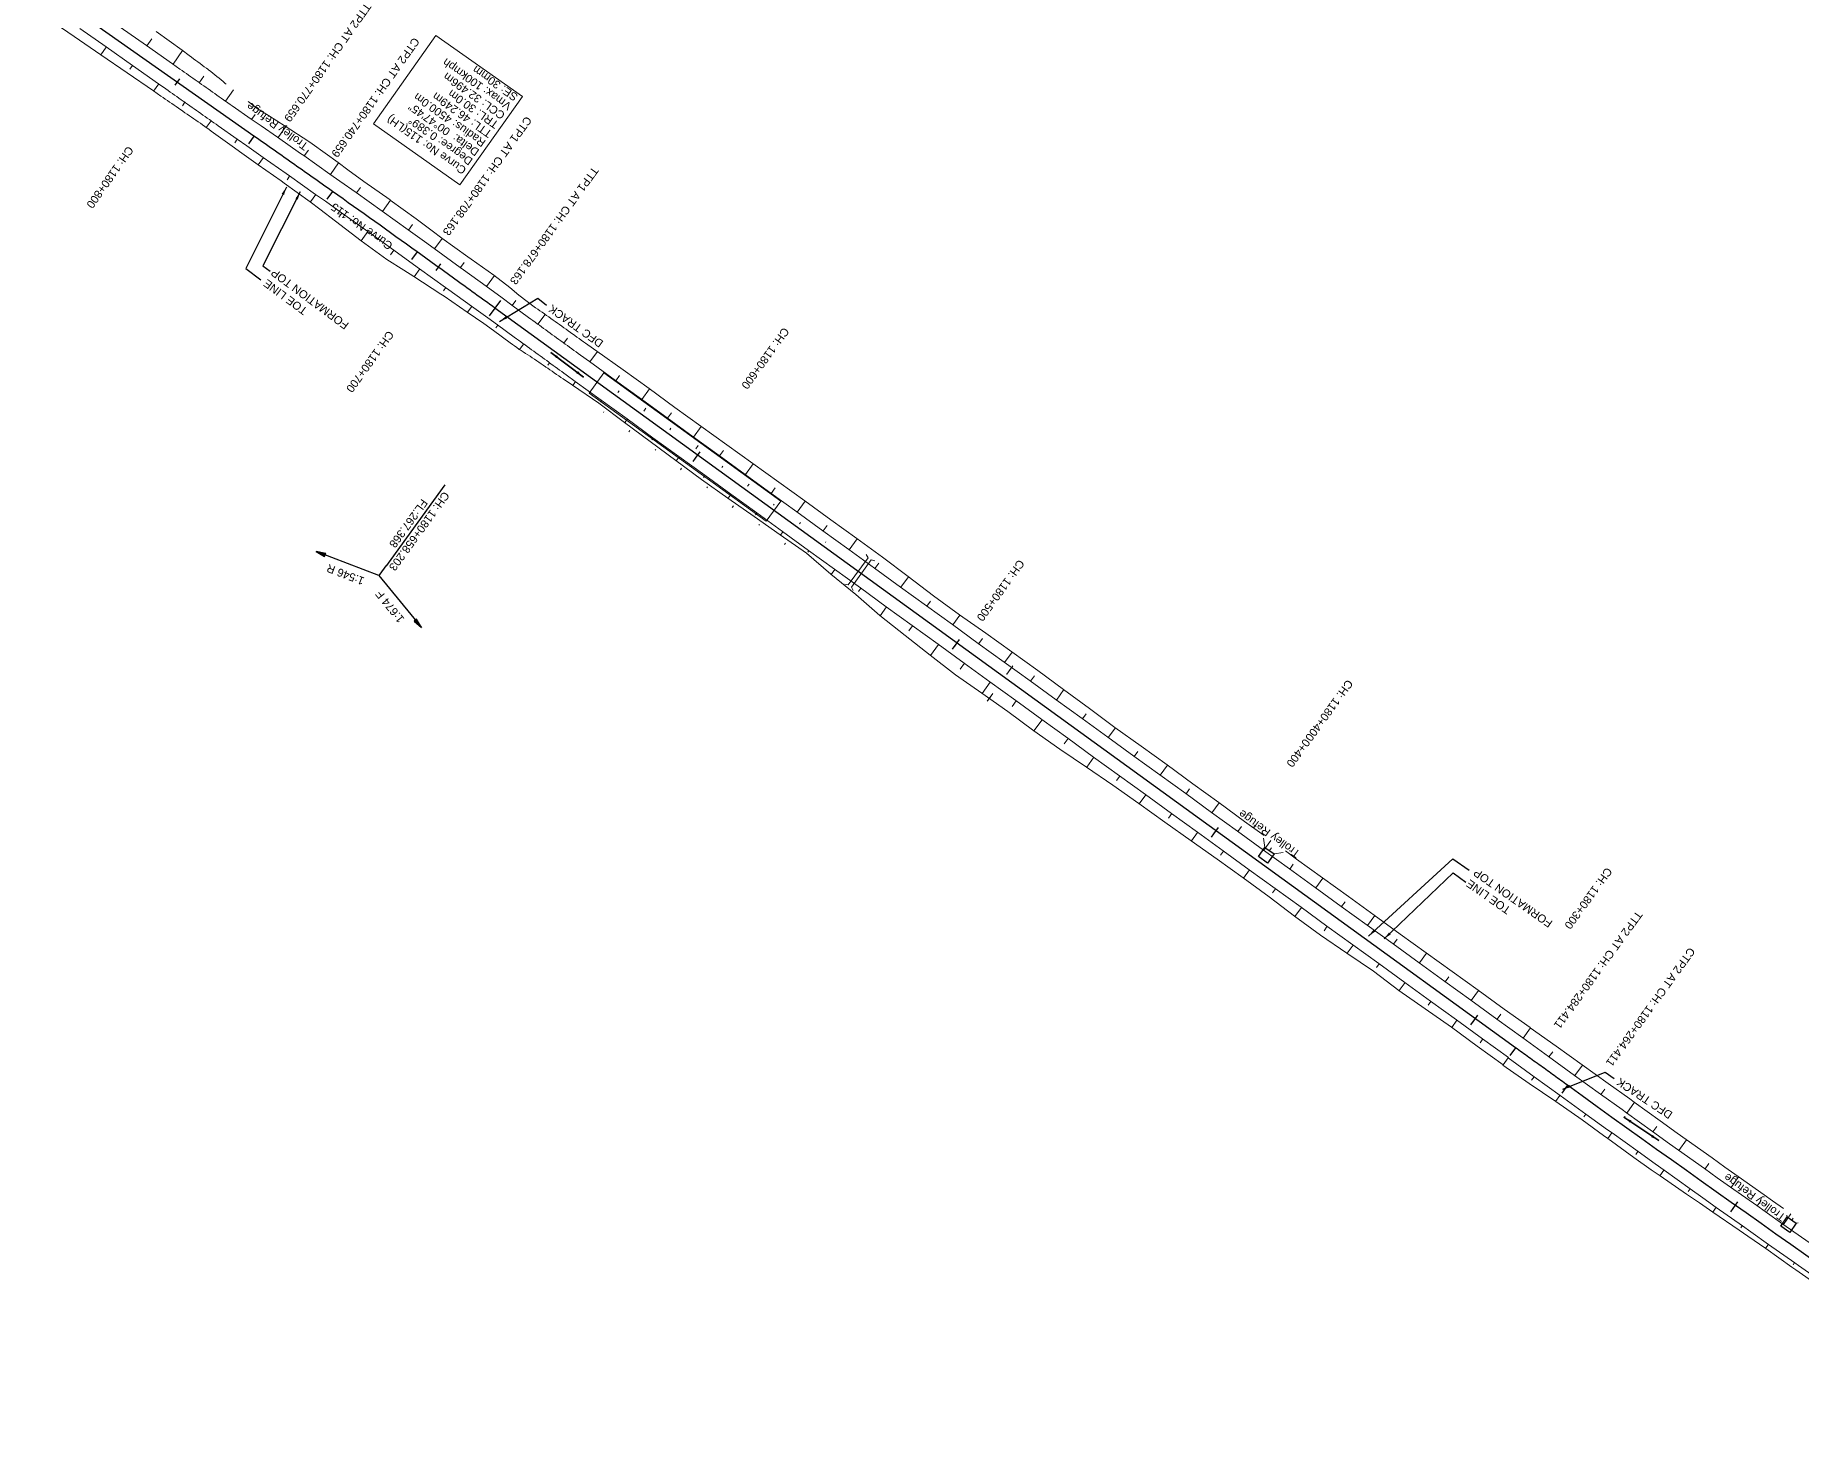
# Model space of a CAD drawing. Header units: metres. Extents: x 646784 to 662189, y 3367130 to 3378376.
# Drawn here: x 651751 to 652302, y 3374225 to 3374660 of the extents above; entities that cross this region are included whole.
import ezdxf
from ezdxf.enums import TextEntityAlignment as Align

# ---------------------------------------------------------------- set-up
doc = ezdxf.new("R2010")
doc.units = ezdxf.units.M
doc.header["$MEASUREMENT"] = 0
doc.linetypes.add('CENTER2', pattern=[1.125, 0.75, -0.125, 0.125, -0.125])
for name, color, linetype, lineweight in [('C-ALIG-DG-SPIRAL', 1, 'CENTER2', 70), ('C-ALIG-LABL-DG', 1, 'Continuous', 25), ('C-ALIG-LABL-DG-MARK', 1, 'Continuous', 25), ('PROP-DFC Connecting line', 1, 'Continuous', 0), ('Proposed Curve_Details', 10, 'Continuous', 0), ('PROPOSED DFC TRACK', 1, 'Continuous', 0), ('PROPOSED DFCC TOE LINE', 239, 'Continuous', 0), ('PROPOSED DFCC TOE SLOPES', 239, 'Continuous', 0), ('PROPOSED DFCC TRACK', 1, 'Continuous', 0)]:
    doc.layers.add(name, color=color, linetype=linetype, lineweight=lineweight)
for name, color, linetype in [('PROPOSED DFCC FORMATION LINE', 187, 'Continuous'), ('PROPOSED FORMATION LINE - PLAN', 187, 'Continuous'), ('Trolley Refuse', 10, 'Continuous')]:
    doc.layers.add(name, color=color, linetype=linetype)
doc.styles.add('Arial', font='arial.ttf')
doc.styles.get("Standard").update_dxf_attribs({"font": 'arial.ttf'})
doc.styles.add('Style-Arial', font='arial.ttf')
doc.dimstyles.new('ISO-25', dxfattribs={"dimtxt": 2.5, "dimasz": 2.5, "dimexe": 1.25, "dimexo": 0.625, "dimtad": 1, "dimtxsty": 'Standard', "dimcen": 2.5, "dimadec": 0, "dimazin": 0, "dimtfac": 1, "dimtmove": 0, "dimatfit": 3, "dimfxl": 1, "dimarcsym": 0})

# ---------------------------------------------------------------- blocks, each defined once
blk = doc.blocks.new('Direction')
h = blk.add_hatch(color=256)
h.dxf.hatch_style = 1
h.paths.add_polyline_path([(-5.54, 0), (-4.75, -0.13), (-4.75, 0.13)])
blk.add_lwpolyline([(-5.54, 0), (-4.75, -0.13), (-4.75, 0.13)], close=True)
blk.add_lwpolyline([(0, 0), (-5.54, 0)])
blk = doc.blocks.new('Tick Hor')
blk.add_lwpolyline([(-0.5, 0), (0.5, 0)])

msp = doc.modelspace()

# ---------------------------------------------------------------- linework, layer by layer
at = {"layer": 'C-ALIG-DG-SPIRAL', "color": 1, "linetype": 'Continuous', "lineweight": 30, "flags": 128}
msp.add_lwpolyline([(652378.8692, 3374227.2323, -0.00653317), (652229.2102, 3374332.4098), (652228.6873, 3374332.7877), (652228.1644, 3374333.1656), (652227.6415, 3374333.5435), (652227.1187, 3374333.9215), (652226.5959, 3374334.2995), (652226.0731, 3374334.6776), (652225.5503, 3374335.0557), (652225.0276, 3374335.4338), (652224.5049, 3374335.812), (652223.9822, 3374336.1902), (652223.4596, 3374336.5685), (652222.937, 3374336.9467), (652222.4144, 3374337.3251), (652221.8918, 3374337.7034), (652221.3692, 3374338.0817), (652220.8467, 3374338.4601), (652220.3241, 3374338.8385), (652219.8016, 3374339.217), (652219.2791, 3374339.5954), (652218.7566, 3374339.9739), (652218.2341, 3374340.3524), (652217.7117, 3374340.7309), (652217.1892, 3374341.1094), (652216.6668, 3374341.4879), (652216.1443, 3374341.8665), (652215.6219, 3374342.245), (652215.0995, 3374342.6236), (652214.5771, 3374343.0021), (652214.0546, 3374343.3807), (652213.5322, 3374343.7593), (652213.0098, 3374344.1378), (651894.1748, 3374575.1845), (651893.3912, 3374575.7524), (651892.6076, 3374576.3202), (651891.824, 3374576.8881), (651891.0403, 3374577.4559), (651890.2567, 3374578.0237), (651889.473, 3374578.5915), (651888.6893, 3374579.1592), (651887.9055, 3374579.7269), (651887.1218, 3374580.2946), (651886.338, 3374580.8622), (651885.5541, 3374581.4297), (651884.7703, 3374581.9972), (651883.9863, 3374582.5647), (651883.2023, 3374583.132), (651882.4183, 3374583.6993), (651881.6342, 3374584.2665), (651880.8501, 3374584.8336), (651880.0658, 3374585.4007), (651879.2815, 3374585.9676), (651878.4972, 3374586.5344), (651877.7127, 3374587.1011), (651876.9282, 3374587.6677), (651876.1436, 3374588.2342), (651875.3589, 3374588.8006), (651874.5741, 3374589.3668), (651873.7892, 3374589.9329), (651873.0042, 3374590.4988), (651872.2191, 3374591.0646), (651871.4338, 3374591.6303), (651870.6485, 3374592.1958), (651869.8631, 3374592.7611, 0.00180534), (651843.418, 3374611.6461), (651842.6284, 3374612.2056), (651841.8386, 3374612.7649), (651841.0487, 3374613.324), (651840.2588, 3374613.883), (651839.4687, 3374614.4419), (651838.6785, 3374615.0006), (651837.8883, 3374615.5591), (651837.0979, 3374616.1176), (651836.3075, 3374616.6759), (651835.5169, 3374617.2341), (651834.7263, 3374617.7921), (651833.9356, 3374618.3501), (651833.1448, 3374618.908), (651832.354, 3374619.4657), (651831.5631, 3374620.0234), (651830.7721, 3374620.581), (651829.9811, 3374621.1385), (651829.19, 3374621.6959), (651828.3989, 3374622.2532), (651827.6077, 3374622.8105), (651826.8165, 3374623.3678), (651826.0252, 3374623.9249), (651825.2339, 3374624.482), (651824.4426, 3374625.0391), (651823.6513, 3374625.5962), (651822.8599, 3374626.1532), (651822.0685, 3374626.7101), (651821.2771, 3374627.2671), (651820.4857, 3374627.824), (651819.6942, 3374628.381), (651818.9028, 3374628.9379), (651750.6214, 3374676.9867)], format="xyb", dxfattribs=at)
at = {"layer": 'C-ALIG-LABL-DG', "color": 1, "linetype": 'Continuous', "lineweight": 25}
for p, q in [((651894.1747, 3374575.1846), (651892.7077, 3374573.1603)), ((651957.4643, 3374529.3212), (651955.9973, 3374527.2969)), ((652038.4385, 3374470.6426), (652036.9715, 3374468.6182)), ((652119.4126, 3374411.9639), (652117.9457, 3374409.9395)), ((652200.3868, 3374353.2852), (652198.9198, 3374351.2609)), ((652281.5933, 3374294.9296), (652280.1479, 3374292.8897))]:
    msp.add_line(p, q, dxfattribs=at)
at = {"layer": 'C-ALIG-LABL-DG-MARK', "color": 1, "linetype": 'Continuous', "lineweight": 25}
for p, q in [((651818.9028, 3374628.9379), (651817.1764, 3374626.4844)), ((651843.418, 3374611.6461), (651841.6834, 3374609.1984)), ((651869.8631, 3374592.7611), (651868.1108, 3374590.326)), ((651894.1748, 3374575.1845), (651892.4145, 3374572.7553)), ((652213.0098, 3374344.1378), (652211.2494, 3374341.7086)), ((652213.0098, 3374344.1378), (652211.2495, 3374341.7086)), ((652229.2102, 3374332.4098), (652227.4533, 3374329.9781)), ((652229.2102, 3374332.4098), (652227.4533, 3374329.9781))]:
    msp.add_line(p, q, dxfattribs=at)
at = {"layer": 'PROP-DFC Connecting line', "linetype": 'Continuous', "lineweight": 0, "flags": 128}
for points in [[(652010.1795, 3374498.1982), (652010.73, 3374497.2106), (652004.5575, 3374488.6927), (652003.4476, 3374488.9084)], [(652012.831, 3374496.2834), (652011.721, 3374496.499), (652005.5485, 3374487.9812), (652006.099, 3374486.9936)]]:
    msp.add_lwpolyline(points, dxfattribs=at)
at = {"layer": 'PROPOSED DFCC TOE LINE', "lineweight": 0, "flags": 128}
for points in [[(652134.7324, 3374406.7284), (652134.2778, 3374409.5759)], [(652137.5665, 3374404.6746), (652140.4139, 3374405.1292)], [(652297.8163, 3374291.2836), (652297.7086, 3374291.862)], [(652300.7024, 3374289.3036), (652301.2808, 3374289.4113)]]:
    msp.add_lwpolyline(points, dxfattribs=at)
at = {"layer": 'PROPOSED DFCC TOE LINE', "lineweight": 0}
msp.add_polyline3d([(651788.3435, 3374661.5604, 265.7638), (651796.4664, 3374655.727, 265.7631), (651798.7144, 3374654.0642, 265.7825), (651799.3846, 3374653.5686, 265.7883), (651800.0549, 3374653.0732, 265.7941), (651800.7254, 3374652.578, 265.7999), (651801.3961, 3374652.0829, 265.8057), (651802.0668, 3374651.5881, 265.8115), (651802.7377, 3374651.0934, 265.8173), (651803.4087, 3374650.5989, 265.823), (651804.0799, 3374650.1047, 265.8288), (651804.5133, 3374649.7857, 265.8325), (651804.7512, 3374649.6106, 265.8345), (651805.4137, 3374649.1041, 265.848), (651806.0597, 3374648.5739, 265.876), (651806.7057, 3374648.044, 265.9041), (651807.3519, 3374647.5142, 265.9321), (651807.9982, 3374646.9846, 265.9601), (651808.6447, 3374646.4552, 265.9881), (651809.2913, 3374645.926, 266.0161), (651809.9402, 3374645.4001, 266.0422), (651810.2694, 3374645.1372, 266.0539)], dxfattribs=at)
at = {"layer": 'PROPOSED DFCC TOE SLOPES', "linetype": 'Continuous', "lineweight": 0}
for p, q in [((651772.8009, 3374656.7327, 268.4586), (651771.0879, 3374654.2983, 266.9703)), ((651786.9817, 3374659.2816, 267.0865), (651785.4594, 3374657.1182, 268.4092)), ((651780.1562, 3374649.8085, 267.695), (651780.979, 3374650.9778, 268.4099)), ((651793.6375, 3374651.3633, 268.3605), (651796.6254, 3374655.6094, 265.7645)), ((651789.1572, 3374645.223, 268.3611), (651787.5741, 3374642.9734, 266.9857)), ((651803.2441, 3374647.6385, 267.0751), (651801.8156, 3374645.6085, 268.3163)), ((651796.575, 3374638.3878, 267.6561), (651797.3353, 3374639.4682, 268.3167)), ((651809.9937, 3374639.8536, 268.2875), (651812.4724, 3374643.379, 266.1324)), ((651819.2645, 3374635.6766, 267.3139), (651818.1763, 3374634.1053, 268.2697)), ((651805.5134, 3374633.7133, 268.2878), (651804.0153, 3374631.5843, 266.9858)), ((651812.9056, 3374626.8417, 267.5874), (651813.6915, 3374627.9585, 268.2702)), ((651835.9195, 3374624.5671, 267.0947), (651834.6088, 3374622.7089, 268.2317)), ((651821.8695, 3374622.2033, 268.2535), (651820.2596, 3374619.9169, 266.8554)), ((651829.2412, 3374615.3052, 267.5399), (651830.0447, 3374616.4443, 268.2369)), ((651852.1751, 3374612.9013, 267.1272), (651850.9339, 3374611.1552, 268.1984)), ((651838.2129, 3374610.6755, 268.2202), (651836.5641, 3374608.3456, 266.793)), ((651859.0782, 3374605.3524, 268.1817), (651861.5861, 3374608.8642, 266.024)), ((651845.4365, 3374603.5776, 267.3978), (651846.3701, 3374604.891, 268.2035)), ((651868.4499, 3374601.2605, 267.1012), (651867.2095, 3374599.5317, 268.1651)), ((651854.5144, 3374599.0884, 268.1868), (651852.4329, 3374596.1737, 266.396)), ((651861.5951, 3374591.8033, 267.269), (651862.6458, 3374593.2677, 268.1702)), ((651870.7643, 3374587.429, 268.1535), (651868.987, 3374584.9628, 266.6335)), ((651884.6173, 3374589.4737, 267.123), (651883.4352, 3374587.8388, 268.1318)), ((651891.5355, 3374581.9748, 268.1151), (651894.0274, 3374585.3616, 266.0128)), ((651878.1282, 3374580.5467, 267.5024), (651878.8716, 3374581.5749, 268.1368)), ((651886.9719, 3374575.711, 268.1201), (651885.659, 3374573.8982, 267.001)), ((651900.6859, 3374577.5406, 267.1407), (651899.5427, 3374575.9875, 268.1034)), ((651907.6401, 3374570.1197, 268.0879), (651909.88, 3374573.2107, 266.4007)), ((651894.4444, 3374568.9807, 267.5708), (651895.0695, 3374569.8433, 268.1035)), ((651903.1669, 3374563.9755, 268.0879), (651901.9004, 3374562.2278, 267.0087)), ((651916.8897, 3374565.8417, 267.3512), (651915.7375, 3374564.2518, 268.0851)), ((651910.7502, 3374557.3982, 267.6469), (651911.2643, 3374558.1076, 268.0851)), ((651923.8349, 3374558.3839, 268.0964), (651926.1761, 3374561.6146, 266.7544)), ((651919.3617, 3374552.2397, 268.0964), (651918.4711, 3374551.0107, 267.3375)), ((651933.1301, 3374554.1689, 267.5329), (651931.9323, 3374552.5161, 268.1113)), ((651927.1029, 3374545.8803, 267.8077), (651927.4592, 3374546.3719, 268.1112)), ((651940.0297, 3374546.6482, 268.1261), (651942.4281, 3374549.9578, 266.9789)), ((651935.5566, 3374540.504, 268.1261), (651934.775, 3374539.4255, 267.4601)), ((651949.3174, 3374542.4228, 267.5368), (651948.1272, 3374540.7803, 268.1409)), ((651943.2287, 3374534.0492, 267.7785), (651943.654, 3374534.6361, 268.1409)), ((651956.2246, 3374534.9125, 268.1557), (651958.6089, 3374538.2028, 266.9609)), ((651965.5364, 3374530.7204, 267.6489), (651964.322, 3374529.0446, 268.1706)), ((651951.7514, 3374528.7683, 268.1557), (651950.8317, 3374527.4992, 267.3721)), ((651972.4194, 3374523.1767, 268.1854), (651974.8729, 3374526.5625, 267.2264)), ((651959.3553, 3374522.2194, 267.75), (651959.8488, 3374522.9004, 268.1706)), ((651981.7555, 3374519.0182, 267.7614), (651980.5168, 3374517.3089, 268.2002)), ((651967.9462, 3374517.0325, 268.1854), (651967.0303, 3374515.7686, 267.4049)), ((651988.6142, 3374511.441, 268.2151), (651991.115, 3374514.892, 267.417)), ((651975.6324, 3374510.5972, 267.8498), (651976.0437, 3374511.1647, 268.2002)), ((651997.958, 3374507.2931, 267.8172), (651996.7117, 3374505.5731, 268.2299)), ((651984.1411, 3374505.2968, 268.2151), (651983.4118, 3374504.2904, 267.5936)), ((652004.8091, 3374499.7053, 268.2447), (652007.3088, 3374503.1547, 267.443)), ((651991.903, 3374498.9659, 267.944), (651992.2385, 3374499.4289, 268.2299)), ((652000.3359, 3374493.5611, 268.2447), (651999.1835, 3374491.9708, 267.2628)), ((652014.1538, 3374495.5586, 267.8501), (652012.9065, 3374493.8374, 268.2596)), ((652021.0039, 3374487.9695, 268.2744), (652023.3656, 3374491.2286, 267.0024)), ((652007.7039, 3374486.6866, 267.638), (652008.4333, 3374487.6932, 268.2595)), ((652016.5307, 3374481.8253, 268.2744), (652014.5374, 3374479.0747, 266.5759)), ((652030.2196, 3374483.6448, 267.4396), (652029.1013, 3374482.1017, 268.2892)), ((652023.5058, 3374474.4087, 267.3328), (652024.6282, 3374475.9575, 268.2892)), ((652037.1987, 3374476.2338, 268.3041), (652039.3989, 3374479.2699, 266.4293)), ((652032.7256, 3374470.0896, 268.304), (652030.2357, 3374466.6537, 266.1824)), ((652046.445, 3374471.9512, 267.34), (652045.2962, 3374470.3659, 268.3189)), ((652039.4853, 3374462.3757, 267.179), (652040.823, 3374464.2217, 268.3189)), ((652053.3936, 3374464.4981, 268.3337), (652055.7253, 3374467.7158, 266.3469)), ((652048.9204, 3374458.3539, 268.3337), (652046.341, 3374454.7944, 266.1358)), ((652062.6836, 3374460.2759, 267.3324), (652061.491, 3374458.6302, 268.3486)), ((652055.7752, 3374450.7713, 267.2897), (652057.0178, 3374452.486, 268.3485)), ((652069.5884, 3374452.7623, 268.3634), (652071.9324, 3374455.997, 266.366)), ((652065.1152, 3374446.6181, 268.3634), (652062.5746, 3374443.1122, 266.1985)), ((652078.8347, 3374448.4799, 267.3996), (652077.6858, 3374446.8945, 268.3782)), ((652085.7832, 3374441.0266, 268.3931), (652087.9829, 3374444.0621, 266.5688)), ((652071.991, 3374439.0645, 267.3372), (652073.2126, 3374440.7503, 268.3782)), ((652095.0107, 3374436.7182, 267.5989), (652093.8806, 3374435.1587, 268.4079)), ((652081.3101, 3374434.8824, 268.393), (652079.0446, 3374431.7562, 266.4626)), ((652101.9781, 3374429.2909, 268.4227), (652104.237, 3374432.4081, 266.8004)), ((652088.361, 3374427.5704, 267.5162), (652089.4075, 3374429.0145, 268.4079)), ((652111.1996, 3374424.9743, 267.6082), (652110.0755, 3374423.423, 268.4376)), ((652097.5049, 3374423.1467, 268.4227), (652095.4671, 3374420.3345, 266.6863)), ((652118.1729, 3374417.5551, 268.4524), (652120.4083, 3374420.6399, 266.7499)), ((652104.5974, 3374415.8921, 267.5812), (652105.6023, 3374417.2788, 268.4375)), ((652127.3801, 3374413.2187, 267.5888), (652126.2703, 3374411.6873, 268.4672)), ((652113.6997, 3374411.4109, 268.4524), (652111.7492, 3374408.7192, 266.7903)), ((652134.3677, 3374405.8194, 268.4821), (652136.5924, 3374408.8894, 266.743)), ((652120.8524, 3374404.2393, 267.6621), (652121.7971, 3374405.5431, 268.4672)), ((652129.8946, 3374399.6752, 268.482), (652128.0583, 3374397.1413, 266.9174)), ((652143.573, 3374401.4804, 267.6122), (652142.4651, 3374399.9515, 268.4969)), ((652150.5626, 3374394.0837, 268.5117), (652152.7867, 3374397.1529, 266.7707)), ((652137.0366, 3374392.489, 267.6828), (652137.992, 3374393.8073, 268.4969)), ((652146.0894, 3374387.9395, 268.5117), (652144.0742, 3374385.1586, 266.7946)), ((652159.7779, 3374389.7586, 267.6762), (652158.66, 3374388.2158, 268.5266)), ((652153.1654, 3374380.6621, 267.6562), (652154.1868, 3374382.0716, 268.5265)), ((652166.7574, 3374382.3479, 268.5414), (652168.9903, 3374385.4292, 266.8302)), ((652162.2842, 3374376.2037, 268.5414), (652160.4185, 3374373.6291, 266.9516)), ((652175.9784, 3374378.0305, 267.7249), (652174.8548, 3374376.4801, 268.5562)), ((652169.5343, 3374369.1665, 267.8341), (652170.3816, 3374370.3359, 268.5562)), ((652182.9522, 3374370.6122, 268.571), (652185.1972, 3374373.7102, 266.9013)), ((652178.4791, 3374364.468, 268.571), (652176.6647, 3374361.9643, 267.025)), ((652192.1758, 3374366.2984, 267.7636), (652191.0496, 3374364.7443, 268.5859)), ((652185.7123, 3374357.4076, 267.8495), (652186.5765, 3374358.6001, 268.5859)), ((652199.1471, 3374358.8765, 268.6007), (652201.407, 3374361.995, 266.9817)), ((652194.6739, 3374352.7323, 268.6007), (652193.0582, 3374350.5027, 267.224)), ((652208.3801, 3374354.5757, 267.8253), (652207.2445, 3374353.0086, 268.6155)), ((652215.3419, 3374347.1407, 268.6304), (652217.6494, 3374350.3255, 267.1744)), ((652201.9186, 3374345.7026, 267.895), (652202.7713, 3374346.8644, 268.6155)), ((652224.6081, 3374342.8874, 267.9681), (652223.4401, 3374341.2739, 268.6452)), ((652210.708, 3374340.9651, 268.6262), (652209.0858, 3374338.7615, 267.2021)), ((652231.5425, 3374335.4129, 268.66), (652233.905, 3374338.6835, 267.4077)), ((652217.9949, 3374334.029, 267.9842), (652218.7656, 3374335.0902, 268.64)), ((652240.8465, 3374331.2202, 268.0998), (652239.6525, 3374329.5626, 268.6749)), ((652226.8679, 3374329.2291, 268.6548), (652225.5103, 3374327.3498, 267.4956)), ((652247.771, 3374323.7239, 268.6897), (652250.1835, 3374327.0834, 267.6402)), ((652234.358, 3374322.518, 268.1394), (652234.9778, 3374323.3785, 268.6696)), ((652257.1004, 3374319.5765, 268.1757), (652255.8977, 3374317.8967, 268.7046)), ((652243.0961, 3374317.5396, 268.6844), (652241.821, 3374315.7641, 267.5915)), ((652264.0329, 3374312.0812, 268.7194), (652266.4033, 3374315.4021, 267.558)), ((652250.5726, 3374310.8041, 268.1408), (652251.2227, 3374311.7122, 268.6993)), ((652259.3576, 3374305.8965, 268.7141), (652258.0931, 3374304.1249, 267.6258)), ((652273.3576, 3374307.9374, 268.1486), (652272.1762, 3374306.2773, 268.7342)), ((652280.328, 3374300.4851, 268.7491), (652282.6899, 3374303.8142, 267.5911)), ((652266.9194, 3374299.2753, 268.2275), (652267.5009, 3374300.0923, 268.7289)), ((652275.6524, 3374294.2998, 268.7437), (652274.5867, 3374292.7978, 267.8229)), ((652289.6684, 3374296.3734, 268.1917), (652288.4879, 3374294.7045, 268.7639)), ((652296.6561, 3374288.9356, 268.7788), (652299.0163, 3374292.2825, 267.6477)), ((652283.3212, 3374287.825, 268.3335), (652283.8121, 3374288.519, 268.7586)), ((652291.9801, 3374282.7498, 268.7734), (652291.0747, 3374281.466, 267.9879)), ((652299.6952, 3374276.3364, 268.3873), (652300.1564, 3374276.9923, 268.7882))]:
    msp.add_line(p, q, dxfattribs=at)
at = {"layer": 'PROPOSED DFCC TOE SLOPES', "flags": 128}
for points in [[(651932.6233, 3374548.8662), (651932.9808, 3374549.3596)], [(651928.2224, 3374542.7931), (651928.0798, 3374542.5963)], [(651940.7207, 3374542.9983), (651941.3763, 3374543.903)], [(651936.3198, 3374536.9253), (651936.0574, 3374536.5631)], [(651948.8181, 3374537.1304), (651949.1821, 3374537.6326)], [(651944.4172, 3374531.0574), (651944.2549, 3374530.8333)], [(651956.9156, 3374531.2626), (651957.6609, 3374532.2911)], [(651952.5147, 3374525.1895), (651952.1418, 3374524.675)], [(651965.013, 3374525.3947), (651965.3249, 3374525.8252)], [(651960.6121, 3374519.3217), (651960.4195, 3374519.0559)], [(651973.1104, 3374519.5268), (651973.6172, 3374520.2262)], [(651968.7095, 3374513.4538), (651968.3366, 3374512.9392)], [(651981.2078, 3374513.659), (651981.4081, 3374513.9354)], [(651976.8069, 3374507.5859), (651976.6577, 3374507.38)], [(651989.3052, 3374507.7911), (651989.6234, 3374508.2302)], [(651984.9043, 3374501.7181), (651984.5974, 3374501.2945)], [(651997.4026, 3374501.9232), (651997.5505, 3374502.1273)], [(652054.0845, 3374460.8482), (652055.9467, 3374463.4179)], [(652054.0845, 3374460.8482), (652055.9467, 3374463.4179)], [(652049.6836, 3374454.7751), (652047.9758, 3374452.4183)], [(652049.6836, 3374454.7751), (652047.9758, 3374452.4183)], [(652246.9549, 3374322.2844), (652247.2453, 3374322.6995)], [(652295.949, 3374288.3201), (652296.089, 3374288.5234)]]:
    msp.add_lwpolyline(points, dxfattribs=at)
at = {"layer": 'PROPOSED DFCC TOE SLOPES', "linetype": 'Continuous', "lineweight": 0, "flags": 128}
for points in [[(652054.0845, 3374460.8482), (652055.584, 3374462.9174)], [(652054.0845, 3374460.8482), (652055.584, 3374462.9174)], [(652054.0845, 3374460.8482), (652055.5706, 3374462.8989)], [(652055.4352, 3374463.0236), (652055.584, 3374462.9174)], [(652054.0845, 3374460.8482), (652053.9965, 3374460.912)], [(652054.1139, 3374460.8887), (652054.0247, 3374460.9533)], [(652049.6836, 3374454.7751), (652048.2162, 3374452.7502)], [(652049.6836, 3374454.7751), (652048.2363, 3374452.7778)], [(652049.6836, 3374454.7751), (652048.2363, 3374452.7778)], [(652136.1494, 3374405.7015), (652136.759, 3374406.5427)], [(652299.2606, 3374290.2928), (652299.6703, 3374290.8879)]]:
    msp.add_lwpolyline(points, dxfattribs=at)
at = {"layer": 'Trolley Refuse'}
for points in [[(652135.5127, 3374401.8405), (652132.6786, 3374403.8943), (652134.7324, 3374406.7284), (652137.5665, 3374404.6746)], [(652298.7224, 3374286.4175), (652295.8363, 3374288.3976), (652297.8163, 3374291.2836), (652300.7024, 3374289.3036)]]:
    msp.add_lwpolyline(points, close=True, dxfattribs=at)

# ---------------------------------------------------------------- block references
at = {"layer": 'C-ALIG-LABL-DG', "color": 1, "linetype": 'Continuous', "lineweight": 25}
for name, p, xscale, yscale, zscale, rotation in [('Tick Hor', (651794.9073, 3374645.8232), 2.499999999999996, 2.499999999999996, 2.499999999999996, 234.8664156668118), ('Tick Hor', (651876.4849, 3374587.9878), 2.5, 2.5, 2.5, 234.1718844644911), ('Tick Hor', (651894.1747, 3374575.1846), 6, 6, 6, 234.0706918987218), ('Tick Hor', (651957.4666, 3374529.3196), 2.5, 2.5, 2.5, 234.070691939286), ('Direction', (651857.9732, 3374491.6613), 3.789791541545083, 3.789791541545083, 3.789791541545083, 129.0706919393796), ('Tick Hor', (652038.4408, 3374470.6409), 2.5, 2.5, 2.5, 234.070691939286), ('Tick Hor', (652119.4149, 3374411.9622), 2.5, 2.5, 2.5, 234.070691939286), ('Tick Hor', (652200.3891, 3374353.2836), 2.5, 2.5, 2.5, 234.070691939286), ('Tick Hor', (652281.5956, 3374294.9279), 2.5, 2.5, 2.5, 234.6797777228595)]:
    msp.add_blockref(name, p, dxfattribs=dict(at, xscale=xscale, yscale=yscale, zscale=zscale, rotation=rotation))

# ---------------------------------------------------------------- texts
at = {"layer": 'PROPOSED DFC TRACK', "color": 10, "linetype": 'Continuous', "lineweight": -3, "ltscale": 5, "style": 'Style-Arial'}
for rotation, p in [(144.190483, (651912.0949, 3374576.4162)), (146.40432, (652245.646, 3374334.8668, -268.8225))]:
    msp.add_text(' DFC TRACK', height=2.5, rotation=rotation, dxfattribs=at).set_placement(p, align=Align.RIGHT)
at = {"layer": 'PROPOSED DFCC TOE LINE', "lineweight": 0}
for rotation, p in [(143.381214, (651823.0945, 3374584.3493)), (144.971714, (652198.7222, 3374396.8335))]:
    msp.add_text(' TOE LINE', height=2.5, rotation=rotation, dxfattribs=at).set_placement(p, align=Align.RIGHT)
at = {"layer": 'PROPOSED FORMATION LINE - PLAN', "lineweight": 0}
for rotation, p in [(143.381214, (651825.4267, 3374587.6966)), (144.971714, (652200.9606, 3374400.2442))]:
    msp.add_text(' FORMATION TOP', height=2.5, rotation=rotation, dxfattribs=at).set_placement(p, align=Align.RIGHT)
at = {"layer": 'Trolley Refuse', "style": 'Style-Arial'}
for s, rotation, p in [('Trolley Refuge', 144, (651836.1018, 3374626.2958)), ('Curve No: 115', 144.819448, (651862.4987, 3374595.2164)), ('Trolley Refuge', 144, (652145.9777, 3374405.2755)), ('Trolley Refuge', 144, (652297.5718, 3374291.722))]:
    msp.add_text(s, height=2.5, rotation=rotation, dxfattribs=at).set_placement(p)

# ---------------------------------------------------------------- leaders
at = {"layer": 'PROPOSED DFC TRACK', "color": 10, "linetype": 'Continuous', "lineweight": -3, "ltscale": 5}
for points in [[(651895.6602, 3374571.0207), (651907.5447, 3374578.2569), (651910.2653, 3374576.1452)], [(652227.734, 3374331.1919), (652241.0281, 3374336.5303), (652243.8282, 3374334.5253)]]:
    msp.add_leader(points, dimstyle='ISO-25', override={"dimtxt": 3, "dimasz": 2.5, "dimgap": 0.625, "dimtad": 0, "dimdec": 3, "dimzin": 2, "dimtdec": 3}, dxfattribs=at)
at = {"layer": 'PROPOSED DFC TRACK', "linetype": 'Continuous', "lineweight": 0}
for points in [[(651911.6046, 3374561.3675), (651921.8525, 3374553.66)], [(651921.8525, 3374553.66), (651911.6046, 3374561.3675)], [(652246.8716, 3374322.4431), (652257.7035, 3374315.161)], [(652257.7035, 3374315.161), (652246.8716, 3374322.4431)]]:
    msp.add_leader(points, dimstyle='ISO-25', override={"dimtxt": 3, "dimasz": 2.5, "dimtad": 0, "dimdec": 3, "dimzin": 2, "dimtdec": 3}, dxfattribs=at)
at = {"layer": 'PROPOSED DFCC TOE LINE', "lineweight": 0}
for points in [[(651829.055, 3374612.9378), (651816.3774, 3374587.5937), (651821.0569, 3374584.021)], [(652171.9585, 3374378.1393), (652193.4633, 3374398.7241), (652197.4989, 3374395.8829)]]:
    msp.add_leader(points, dimstyle='ISO-25', override={"dimtxt": 3, "dimasz": 2.5, "dimgap": 0.625, "dimtad": 0, "dimdec": 3, "dimzin": 2, "dimtdec": 3}, dxfattribs=at)
at = {"layer": 'PROPOSED FORMATION LINE - PLAN', "lineweight": 0}
for points in [[(651833.3825, 3374611.5198), (651821.6827, 3374588.4059), (651823.9432, 3374586.705)], [(652167.0595, 3374379.019), (652193.4451, 3374403.1508), (652198.4591, 3374399.6136)]]:
    msp.add_leader(points, dimstyle='ISO-25', override={"dimtxt": 3, "dimasz": 2.5, "dimgap": 0.625, "dimtad": 0, "dimdec": 3, "dimzin": 2, "dimtdec": 3}, dxfattribs=at)

# ---------------------------------------------------------------- next in the draw order: texts
at = {"layer": 'C-ALIG-LABL-DG', "color": 1, "linetype": 'Continuous', "lineweight": 25, "char_height": 2.5, "style": 'Arial', "bg_fill": 3, "box_fill_scale": 1.04, "bg_fill_color": 256, "bg_fill_true_color": 13158600, "bg_fill_transparency": 0}
for s, insert, width, attachment_point, rotation in [('CTP2 AT CH: 1180+740.659', (651843.9379, 3374622.7248), 44.866115, 6, 234.67543), ('CH: 1180+800', (651780.4626, 3374625.2961), 22.502814, 4, 234.866416), ('TTP1 AT CH: 1180+678.163', (651899.7015, 3374582.9582), 44.561255, 6, 234.070692), ('CH: 1180+700', (651861.7925, 3374567.6373), 22.502814, 4, 234.171884), ('CH: 1180+600', (651985.2985, 3374568.6464), 22.502814, 4, 234.070692), ('CH: 1180+658.203\\PFL:267.368', (651868.8622, 3374506.6877), 29.376808, 5, 234.070692), ('CH: 1180+500', (652058.7925, 3374496.1292), 22.502814, 4, 234.070692), ('1:546 R', (651853.6545, 3374490.9348), 11.925716, 7, 159.070692), ('CH: 1180+400', (652155.5419, 3374450.5365), 22.502814, 4, 234.070692), ('CH: 1180+300', (652242.3816, 3374399.9569), 22.502814, 4, 234.070692), ('CTP2 AT CH: 1180+264.411', (652242.0582, 3374338.7021), 44.373516, 6, 234.152543)]:
    msp.add_mtext(s, dxfattribs=dict(at, insert=insert, width=width, attachment_point=attachment_point, rotation=rotation))

# ---------------------------------------------------------------- next in the draw order: linework, layer by layer
at = {"layer": 'C-ALIG-LABL-DG', "color": 1, "linetype": 'Continuous', "lineweight": 25}
msp.add_line((651878.5107, 3374520.0023), (651857.9732, 3374491.6613), dxfattribs=at)
at = {"layer": 'PROPOSED DFCC TOE SLOPES', "linetype": 'Continuous', "lineweight": 0}
msp.add_line((651842.777, 3374616.94, 268.215), (651845.3254, 3374620.5409, 266.0093), dxfattribs=at)
at = {"layer": 'PROPOSED DFCC TRACK', "linetype": 'Continuous', "lineweight": 0, "flags": 128}
msp.add_lwpolyline([(651928.204, 3374554.94), (651983.444, 3374514.909), (651978.867, 3374508.593), (651923.627, 3374548.624), (651928.204, 3374554.94)], dxfattribs=at)

# ---------------------------------------------------------------- next in the draw order: block references
at = {"layer": 'C-ALIG-LABL-DG', "color": 1, "linetype": 'Continuous', "lineweight": 25, "xscale": 3.789791541545083, "yscale": 3.789791541545083, "zscale": 3.789791541545083, "rotation": 339.0706919393795}
msp.add_blockref('Direction', (651857.9732, 3374491.6613), dxfattribs=at)

# ---------------------------------------------------------------- next in the draw order: texts
at = {"layer": 'C-ALIG-LABL-DG', "color": 1, "linetype": 'Continuous', "lineweight": 25, "char_height": 2.5, "style": 'Arial', "bg_fill": 3, "box_fill_scale": 1.04, "bg_fill_color": 256, "bg_fill_true_color": 13158600, "bg_fill_transparency": 0}
for s, insert, width, attachment_point, rotation in [('TTP2 AT CH: 1180+770.659', (651829.1589, 3374633.7936), 44.566422, 6, 234.866416), ('CTP1 AT CH: 1180+708.163', (651878.7444, 3374598.2916), 44.860948, 6, 234.261678), ('1:674 F', (651858.6274, 3374487.3311), 11.415894, 9, 129.070692), ('CH: 1180+400', (652161.4074, 3374458.6356), 22.502814, 4, 234.070692), ('TTP2 AT CH: 1180+284.411', (652225.7826, 3374350.4844), 44.073823, 6, 234.070692)]:
    msp.add_mtext(s, dxfattribs=dict(at, insert=insert, width=width, attachment_point=attachment_point, rotation=rotation))

# ---------------------------------------------------------------- next in the draw order: linework, layer by layer
at = {"layer": 'Proposed Curve_Details'}
msp.add_lwpolyline([(651902.7673, 3374641.3311), (651883.2741, 3374613.6778), (651856.2533, 3374632.7251), (651875.7466, 3374660.3784)], close=True, dxfattribs=at)
at = {"layer": 'PROPOSED DFCC FORMATION LINE', "lineweight": 0}
for points in [[(652308.4078, 3374271.1994, 268.8032), (652301.4249, 3374276.1005, 268.7905), (652300.2186, 3374276.9484, 268.7883), (652292.0377, 3374282.7091, 268.7735), (652286.4639, 3374286.644, 268.7634), (652283.8651, 3374288.4815, 268.7587), (652275.7006, 3374294.2655, 268.7438), (652271.5305, 3374297.2266, 268.7362), (652267.5445, 3374300.0612, 268.729), (652259.3966, 3374305.8686, 268.7142), (652256.6249, 3374307.8482, 268.7091), (652251.2571, 3374311.6876, 268.6993), (652243.1259, 3374317.5182, 268.6845), (652241.747, 3374318.5087, 268.682), (652235.003, 3374323.3604, 268.6697), (652226.897, 3374329.208, 268.6549), (652226.8884, 3374329.2142, 268.6548), (652218.7827, 3374335.0778, 268.64), (652210.692, 3374340.9394, 268.6252), (652210.7715, 3374341.067, 268.6302), (652202.6741, 3374346.9349, 268.6153), (652194.5766, 3374352.8027, 268.6005), (652186.4792, 3374358.6706, 268.5857), (652178.3818, 3374364.5385, 268.5708), (652170.2844, 3374370.4063, 268.556), (652162.187, 3374376.2742, 268.5412), (652154.0896, 3374382.1421, 268.5263), (652145.9921, 3374388.0099, 268.5115), (652137.8947, 3374393.8778, 268.4967), (652129.7973, 3374399.7457, 268.4819), (652121.6999, 3374405.6135, 268.467), (652113.6025, 3374411.4814, 268.4522), (652105.5051, 3374417.3493, 268.4374), (652097.4077, 3374423.2171, 268.4225), (652089.3102, 3374429.085, 268.4077), (652081.2128, 3374434.9529, 268.3929), (652073.1154, 3374440.8207, 268.378), (652065.018, 3374446.6886, 268.3632), (652056.9206, 3374452.5565, 268.3484), (652048.8232, 3374458.4243, 268.3335), (652040.7257, 3374464.2922, 268.3187), (652032.6283, 3374470.1601, 268.3039), (652024.5309, 3374476.0279, 268.289), (652016.4335, 3374481.8958, 268.2742), (652008.3361, 3374487.7637, 268.2594), (652000.2387, 3374493.6315, 268.2445), (651992.1412, 3374499.4994, 268.2297), (651984.0438, 3374505.3673, 268.2149), (651975.9464, 3374511.2351, 268.2), (651967.849, 3374517.103, 268.1852), (651959.7516, 3374522.9709, 268.1704), (651951.6542, 3374528.8387, 268.1555), (651943.5568, 3374534.7066, 268.1407), (651935.4593, 3374540.5745, 268.1259), (651927.3619, 3374546.4423, 268.111), (651919.2645, 3374552.3102, 268.0962), (651916.4213, 3374554.3705, 268.091), (651915.7465, 3374554.8595, 268.0898), (651915.0718, 3374555.3485, 268.0888), (651914.397, 3374555.8375, 268.0878), (651913.7222, 3374556.3265, 268.0869), (651913.0474, 3374556.8155, 268.0862), (651912.3726, 3374557.3045, 268.0856), (651911.6978, 3374557.7935, 268.085), (651911.1671, 3374558.1781, 268.0847), (651911.023, 3374558.2824, 268.0846), (651910.3483, 3374558.7714, 268.0843), (651909.6735, 3374559.2604, 268.0841), (651908.9987, 3374559.7494, 268.084), (651908.3239, 3374560.2384, 268.0841), (651907.6491, 3374560.7274, 268.0842), (651906.9743, 3374561.2164, 268.0844), (651906.2996, 3374561.7054, 268.0848), (651905.6248, 3374562.1944, 268.0852), (651904.95, 3374562.6833, 268.0858), (651904.2752, 3374563.1723, 268.0865), (651903.6004, 3374563.6613, 268.0873), (651903.0697, 3374564.0459, 268.088), (651902.9256, 3374564.1503, 268.0882), (651902.2508, 3374564.6393, 268.0892), (651901.5761, 3374565.1283, 268.0903), (651900.9013, 3374565.6173, 268.0915), (651900.2265, 3374566.1063, 268.0928), (651894.9723, 3374569.9138, 268.1037), (651891.9449, 3374572.1076, 268.1099), (651886.8751, 3374575.7811, 268.1203), (651879.7989, 3374580.9042, 268.1349), (651878.7773, 3374581.6431, 268.137), (651870.6748, 3374587.4936, 268.1537), (651867.6434, 3374589.6768, 268.1599), (651862.5629, 3374593.3273, 268.1703), (651854.4492, 3374599.135, 268.187), (651854.4382, 3374599.1429, 268.187), (651846.3007, 3374604.9404, 268.2037), (651841.221, 3374608.5456, 268.214), (651838.1501, 3374610.72, 268.2203), (651829.9867, 3374616.4853, 268.237), (651828.9783, 3374617.1962, 268.239), (651821.814, 3374622.2424, 268.2537), (651816.7161, 3374625.8301, 268.264), (651813.6365, 3374627.9972, 268.2703), (651807.7444, 3374632.1434, 268.2823), (651807.0629, 3374632.6229, 268.2838), (651806.3814, 3374633.1025, 268.2853), (651805.6999, 3374633.5821, 268.287), (651805.4584, 3374633.752, 268.2876), (651805.0184, 3374634.0617, 268.2888), (651804.3369, 3374634.5412, 268.2907), (651803.6553, 3374635.0208, 268.2927), (651802.9738, 3374635.5004, 268.2948), (651802.2923, 3374635.9799, 268.297), (651801.6108, 3374636.4595, 268.2993), (651800.9293, 3374636.9391, 268.3018), (651800.2478, 3374637.4187, 268.3044), (651799.5663, 3374637.8982, 268.307), (651798.8848, 3374638.3778, 268.3098), (651798.2033, 3374638.8574, 268.3127), (651797.5218, 3374639.3369, 268.3157), (651797.2802, 3374639.5069, 268.3168), (651796.8402, 3374639.8165, 268.3188), (651796.1587, 3374640.2961, 268.3221), (651795.4772, 3374640.7756, 268.3254), (651794.7957, 3374641.2552, 268.3288), (651794.1142, 3374641.7348, 268.3324), (651793.4327, 3374642.2144, 268.3361), (651792.7512, 3374642.6939, 268.3399), (651792.0697, 3374643.1735, 268.3438), (651791.3882, 3374643.6531, 268.3478), (651789.1021, 3374645.2617, 268.3614), (651780.924, 3374651.0166, 268.4102), (651772.7459, 3374656.7714, 268.459), (651764.5677, 3374662.5263, 268.5078)], [(652304.6761, 3374283.2882, 268.7933), (652296.5043, 3374289.0426, 268.7785), (652290.9367, 3374292.9731, 268.7684), (652288.3407, 3374294.8085, 268.7637), (652280.1853, 3374300.5862, 268.7488), (652276.0198, 3374303.544, 268.7412), (652272.0382, 3374306.3755, 268.734), (652263.8993, 3374312.1764, 268.7192), (652261.1306, 3374314.1538, 268.7141), (652255.7688, 3374317.989, 268.7043), (652247.6465, 3374323.8131, 268.6895), (652246.2692, 3374324.8025, 268.687), (652239.5326, 3374329.6489, 268.6747), (652231.4356, 3374335.49, 268.6599), (652231.4271, 3374335.4962, 268.6598), (652223.3281, 3374341.3549, 268.645), (652215.2396, 3374347.2149, 268.6302), (652215.2311, 3374347.2211, 268.6302), (652207.1336, 3374353.0889, 268.6153), (652199.0362, 3374358.9568, 268.6005), (652190.9388, 3374364.8246, 268.5857), (652182.8414, 3374370.6925, 268.5708), (652174.744, 3374376.5604, 268.556), (652166.6466, 3374382.4282, 268.5412), (652158.5491, 3374388.2961, 268.5263), (652150.4517, 3374394.164, 268.5115), (652142.3543, 3374400.0318, 268.4967), (652134.2569, 3374405.8997, 268.4819), (652126.1595, 3374411.7676, 268.467), (652118.0621, 3374417.6354, 268.4522), (652109.9646, 3374423.5033, 268.4374), (652101.8672, 3374429.3712, 268.4225), (652093.7698, 3374435.239, 268.4077), (652085.6724, 3374441.1069, 268.3929), (652077.575, 3374446.9748, 268.378), (652069.4776, 3374452.8426, 268.3632), (652061.3802, 3374458.7105, 268.3484), (652053.2827, 3374464.5784, 268.3335), (652045.1853, 3374470.4462, 268.3187), (652037.0879, 3374476.3141, 268.3039), (652028.9905, 3374482.182, 268.289), (652020.8931, 3374488.0498, 268.2742), (652012.7957, 3374493.9177, 268.2594), (652004.6982, 3374499.7856, 268.2445), (651996.6008, 3374505.6534, 268.2297), (651988.5034, 3374511.5213, 268.2149), (651980.406, 3374517.3892, 268.2), (651972.3086, 3374523.257, 268.1852), (651964.2112, 3374529.1249, 268.1704), (651956.1137, 3374534.9928, 268.1555), (651948.0163, 3374540.8606, 268.1407), (651939.9189, 3374546.7285, 268.1259), (651931.8215, 3374552.5964, 268.111), (651923.7241, 3374558.4642, 268.0962), (651920.8809, 3374560.5246, 268.091), (651920.2061, 3374561.0136, 268.0898), (651919.5313, 3374561.5026, 268.0888), (651918.8566, 3374561.9915, 268.0878), (651918.1818, 3374562.4805, 268.0869), (651917.507, 3374562.9695, 268.0862), (651916.8322, 3374563.4585, 268.0856), (651916.1574, 3374563.9475, 268.085), (651915.6267, 3374564.3321, 268.0847), (651915.4826, 3374564.4365, 268.0846), (651914.8078, 3374564.9255, 268.0843), (651914.1331, 3374565.4145, 268.0841), (651913.4583, 3374565.9035, 268.084), (651912.7835, 3374566.3924, 268.0841), (651912.1087, 3374566.8814, 268.0842), (651911.4339, 3374567.3704, 268.0844), (651910.7591, 3374567.8594, 268.0848), (651910.0844, 3374568.3484, 268.0852), (651909.4096, 3374568.8374, 268.0858), (651908.7348, 3374569.3264, 268.0865), (651908.06, 3374569.8154, 268.0873), (651907.5293, 3374570.2, 268.088), (651907.3852, 3374570.3044, 268.0882), (651906.7104, 3374570.7933, 268.0892), (651906.0356, 3374571.2823, 268.0903), (651905.3609, 3374571.7713, 268.0915), (651904.6861, 3374572.2603, 268.0928), (651899.4318, 3374576.0678, 268.1037), (651896.4925, 3374578.3831, 268.1049), (651891.4218, 3374582.0573, 268.1153), (651884.3413, 3374587.1834, 268.1299), (651883.3188, 3374587.923, 268.132), (651875.2063, 3374593.7807, 268.1487), (651872.1701, 3374595.9674, 268.1549), (651867.0808, 3374599.6242, 268.1653), (651858.9531, 3374605.442, 268.182), (651858.9421, 3374605.4498, 268.182), (651850.7905, 3374611.2573, 268.1987), (651845.7021, 3374614.8687, 268.209), (651842.6263, 3374617.0467, 268.2153), (651834.4529, 3374622.819, 268.232), (651833.4436, 3374623.5305, 268.234), (651826.2749, 3374628.5798, 268.2487), (651821.1762, 3374632.1681, 268.259), (651818.0102, 3374634.2126, 268.2703), (651812.1181, 3374638.3588, 268.2823), (651811.4366, 3374638.8383, 268.2838), (651810.7551, 3374639.3179, 268.2853), (651810.0736, 3374639.7975, 268.287), (651809.832, 3374639.9674, 268.2876), (651809.392, 3374640.277, 268.2888), (651808.7105, 3374640.7566, 268.2907), (651808.029, 3374641.2362, 268.2927), (651807.3475, 3374641.7157, 268.2948), (651806.666, 3374642.1953, 268.297), (651805.9845, 3374642.6749, 268.2993), (651805.303, 3374643.1545, 268.3018), (651804.6215, 3374643.634, 268.3044), (651803.94, 3374644.1136, 268.307), (651803.2585, 3374644.5932, 268.3098), (651802.5769, 3374645.0727, 268.3127), (651801.8954, 3374645.5523, 268.3157), (651801.6539, 3374645.7223, 268.3168), (651801.2139, 3374646.0319, 268.3188), (651800.5324, 3374646.5115, 268.3221), (651799.8509, 3374646.991, 268.3254), (651799.1694, 3374647.4706, 268.3288), (651798.4879, 3374647.9502, 268.3324), (651797.8064, 3374648.4297, 268.3361), (651797.1249, 3374648.9093, 268.3399), (651796.4434, 3374649.3889, 268.3438), (651795.7618, 3374649.8684, 268.3478), (651793.4758, 3374651.4771, 268.3614), (651785.2977, 3374657.232, 268.4102), (651777.1195, 3374662.9868, 268.459)]]:
    msp.add_polyline3d(points, dxfattribs=at)
at = {"layer": 'PROPOSED DFCC TOE LINE', "lineweight": 0}
for points in [[(652307.4737, 3374269.8668, 267.9895), (652300.5008, 3374274.7855, 267.9869), (652299.2962, 3374275.6364, 267.9864), (652291.1329, 3374281.426, 267.9885), (652285.5074, 3374285.2905, 267.9347), (652282.8838, 3374287.0943, 267.909), (652274.6355, 3374292.7643, 267.8235), (652270.4162, 3374295.6585, 267.7744), (652266.382, 3374298.4278, 267.7266), (652258.1326, 3374304.0977, 267.6263), (652255.3265, 3374306.0312, 267.5925), (652249.9566, 3374309.8712, 267.5824), (652241.8507, 3374315.7425, 267.5914), (652240.4779, 3374316.7425, 267.5945), (652233.7637, 3374321.6399, 267.6095), (652225.5399, 3374327.3297, 267.4962), (652225.5312, 3374327.3356, 267.496), (652217.2446, 3374332.9537, 267.3287), (652209.0235, 3374338.6369, 267.2034), (652209.0956, 3374338.7544, 267.2022), (652200.9827, 3374344.6009, 267.1741), (652192.9619, 3374350.5745, 267.2246), (652184.7495, 3374356.2836, 267.1117), (652176.5664, 3374362.0333, 267.024), (652168.5911, 3374368.0697, 267.1132), (652160.3192, 3374373.6967, 266.9496), (652152.0446, 3374379.3201, 266.7838), (652143.9773, 3374385.2296, 266.7947), (652135.9853, 3374391.2429, 266.8697), (652127.962, 3374397.213, 266.918), (652119.8097, 3374403.0051, 266.8563), (652111.6512, 3374408.7887, 266.7895), (652103.4945, 3374414.5748, 266.7242), (652095.3695, 3374420.4045, 266.6858), (652087.2166, 3374426.1959, 266.6237), (652078.9453, 3374431.8237, 266.4607), (652070.67, 3374437.4462, 266.2943), (652062.4762, 3374443.1811, 266.1974), (652054.4361, 3374449.1279, 266.2313), (652046.2426, 3374454.8633, 266.1346), (652038.0491, 3374460.5986, 266.038), (652030.1407, 3374466.7273, 266.1842), (652022.2891, 3374472.9344, 266.3788), (652014.4432, 3374479.1493, 266.5783), (652006.8837, 3374485.7595, 267.0218), (651999.0899, 3374492.0463, 267.2657), (651991.476, 3374498.5814, 267.6629), (651983.3138, 3374504.3598, 267.5928), (651975.1229, 3374510.0987, 267.4983), (651966.932, 3374515.8375, 267.4038), (651958.7637, 3374521.6076, 267.3286), (651950.7353, 3374527.5708, 267.3726), (651942.707, 3374533.5339, 267.4166), (651934.6786, 3374539.4971, 267.4606), (651926.6503, 3374545.4603, 267.5046), (651918.3717, 3374551.0782, 267.3355), (651915.4817, 3374553.0738, 267.2903), (651914.7957, 3374553.5474, 267.2796), (651914.1096, 3374554.0208, 267.2689), (651913.4234, 3374554.494, 267.2582), (651912.7371, 3374554.9671, 267.2475), (651912.0506, 3374555.44, 267.2368), (651911.3641, 3374555.9127, 267.2262), (651910.6774, 3374556.3853, 267.2155), (651910.1372, 3374556.7569, 267.2071), (651909.9906, 3374556.8577, 267.2049), (651909.3037, 3374557.3299, 267.1942), (651908.6166, 3374557.802, 267.1836), (651907.9273, 3374558.2709, 267.1711), (651907.2395, 3374558.742, 267.1601), (651906.5448, 3374559.2034, 267.1432), (651905.8499, 3374559.6647, 267.1263), (651905.1549, 3374560.1258, 267.1094), (651904.4598, 3374560.5868, 267.0926), (651903.7646, 3374561.0476, 267.0758), (651903.0541, 3374561.4873, 267.046), (651902.336, 3374561.9164, 267.0098), (651901.8027, 3374562.2976, 267.0084), (651901.6584, 3374562.4016, 267.0083), (651900.9821, 3374562.8885, 267.0081), (651900.3058, 3374563.3753, 267.0079), (651899.6293, 3374563.862, 267.0077), (651898.9527, 3374564.3485, 267.0075), (651893.7225, 3374568.1892, 267.0387), (651890.7228, 3374570.4211, 267.0685), (651885.5602, 3374573.966, 266.9997), (651878.3446, 3374578.8937, 266.8942), (651877.287, 3374579.5822, 266.8653), (651868.8941, 3374585.023, 266.6309), (651865.7538, 3374587.0508, 266.5423), (651860.4578, 3374590.3934, 266.3649), (651852.3679, 3374596.2205, 266.3963), (651852.3571, 3374596.2286, 266.3964), (651844.4354, 3374602.3162, 266.5939), (651839.4916, 3374606.1054, 266.7186), (651836.5032, 3374608.3922, 266.7946), (651828.3802, 3374614.2072, 266.8432), (651827.3716, 3374614.9169, 266.8447), (651820.2044, 3374619.9558, 266.8555), (651815.117, 3374623.5575, 266.8747), (651812.0652, 3374625.7643, 266.9052), (651806.2266, 3374629.9864, 266.9636), (651805.5512, 3374630.4747, 266.9704), (651804.8757, 3374630.9628, 266.9771), (651804.2001, 3374631.4508, 266.984), (651803.9607, 3374631.6237, 266.9864), (651803.5245, 3374631.9387, 266.9908), (651802.8487, 3374632.4264, 266.9977), (651802.1681, 3374632.9073, 267.0005), (651801.4834, 3374633.3823, 266.9998), (651800.7986, 3374633.8572, 266.9992), (651800.1137, 3374634.3319, 266.9986), (651799.4287, 3374634.8066, 266.998), (651798.7436, 3374635.2811, 266.9975), (651798.0584, 3374635.7554, 266.997), (651797.3732, 3374636.2297, 266.9965), (651796.6878, 3374636.7038, 266.996), (651796.0024, 3374637.1778, 266.9956), (651795.7594, 3374637.3457, 266.9955), (651795.3168, 3374637.6516, 266.9953), (651794.6312, 3374638.1254, 266.9949), (651793.9453, 3374638.5987, 266.9944), (651793.2586, 3374639.0708, 266.9933), (651792.5717, 3374639.5428, 266.9923), (651791.8848, 3374640.0147, 266.9913), (651791.1978, 3374640.4865, 266.9903), (651790.5107, 3374640.9581, 266.9893), (651789.8236, 3374641.4296, 266.9884), (651787.5186, 3374643.0114, 266.9856), (651779.2779, 3374648.6773, 266.98), (651771.0324, 3374654.3364, 266.9702), (651762.7909, 3374660.0012, 266.964), (651754.5495, 3374665.6662, 266.9578)], [(651817.1413, 3374639.714, 266.2772), (651820.2072, 3374637.3347, 266.3615), (651823.4494, 3374635.3986, 266.284), (651828.6814, 3374631.9986, 266.1582), (651836.0391, 3374627.2124, 265.9817), (651837.0753, 3374626.538, 265.9567), (651845.1759, 3374620.6504, 266.0081), (651848.2189, 3374618.4201, 266.0327), (651853.2724, 3374614.7492, 266.0567), (651861.4505, 3374608.9624, 266.0239), (651861.4615, 3374608.9545, 266.0238), (651869.5635, 3374603.0846, 266.0359), (651874.5793, 3374599.3155, 266.0925), (651877.5729, 3374597.0641, 266.125), (651885.6817, 3374591.1905, 266.1158), (651886.7185, 3374590.4696, 266.102), (651893.8909, 3374585.4655, 266.011), (651898.8747, 3374581.6705, 266.075), (651901.6962, 3374579.1926, 266.1742), (651906.9014, 3374575.3174, 266.3219), (651907.5819, 3374574.8362, 266.3399), (651908.2623, 3374574.355, 266.3579), (651908.9427, 3374573.8738, 266.3759), (651909.6231, 3374573.3925, 266.3939), (651909.7683, 3374573.2897, 266.3978), (651910.3034, 3374572.9112, 266.412), (651910.9837, 3374572.4298, 266.43), (651911.664, 3374571.9484, 266.448), (651912.3442, 3374571.4669, 266.4661), (651913.0244, 3374570.9854, 266.4841), (651913.7046, 3374570.5039, 266.5021), (651914.3847, 3374570.0223, 266.5202), (651915.0649, 3374569.5406, 266.5382), (651915.7449, 3374569.059, 266.5562), (651916.425, 3374568.5772, 266.5743), (651917.105, 3374568.0955, 266.5923), (651917.785, 3374567.6137, 266.6104), (651917.9302, 3374567.5108, 266.6142), (651918.465, 3374567.1318, 266.6284), (651919.1428, 3374566.6471, 266.6394), (651919.8186, 3374566.1594, 266.6434), (651920.4943, 3374565.6718, 266.6474), (651921.17, 3374565.184, 266.6514), (651921.8467, 3374564.6976, 266.6587), (651922.5267, 3374564.2158, 266.6776), (651923.2066, 3374563.734, 266.6964), (651926.0645, 3374561.6939, 266.7516), (651934.217, 3374555.9021, 266.9542), (651942.3175, 3374550.0384, 266.9795), (651950.3967, 3374544.1455, 266.9323), (651958.4975, 3374538.2822, 266.9586), (651966.6396, 3374532.4761, 267.1259), (651974.7618, 3374526.6424, 267.2251), (651982.883, 3374520.8074, 267.3211), (651991.0043, 3374514.9724, 267.4172), (651999.0935, 3374509.0932, 267.4039), (652007.198, 3374503.2351, 267.4429), (652015.2921, 3374497.3627, 267.4465), (652023.2565, 3374491.3113, 267.0081), (652031.2276, 3374485.269, 266.5922), (652039.2867, 3374479.3484, 266.4303), (652047.4825, 3374473.6162, 266.3613), (652055.6137, 3374467.7951, 266.3473), (652063.7659, 3374462.0027, 266.3155), (652071.8222, 3374456.0782, 266.3653), (652079.8742, 3374450.1475, 266.4189), (652087.8712, 3374444.1412, 266.5657), (652096.03, 3374438.358, 266.7897), (652104.1263, 3374432.4886, 266.8007), (652112.2131, 3374426.6061, 266.7793), (652120.2977, 3374420.7205, 266.7504), (652128.3789, 3374414.8303, 266.71), (652134.437, 3374410.4487, 266.7348)], [(652141.1121, 3374405.6034, 266.7339), (652144.57, 3374403.0894, 266.7269), (652152.6757, 3374397.2329, 266.7699), (652160.7851, 3374391.3817, 266.8258), (652168.8792, 3374385.5093, 266.8294), (652176.9911, 3374379.6614, 266.8935), (652185.0863, 3374373.7904, 266.9007), (652193.1911, 3374367.9327, 266.9407), (652201.296, 3374362.0751, 266.981), (652209.4043, 3374356.2224, 267.0331), (652217.5384, 3374350.4051, 267.1729), (652217.547, 3374350.3989, 267.173), (652225.6641, 3374344.581, 267.2894), (652233.7895, 3374338.766, 267.406), (652233.798, 3374338.7599, 267.4061), (652241.9202, 3374332.9634, 267.5229), (652248.6775, 3374328.1544, 267.6201), (652250.0592, 3374327.1726, 267.64), (652258.1747, 3374321.3493, 267.6483), (652263.5132, 3374317.4882, 267.5887), (652266.2699, 3374315.4973, 267.5579), (652274.401, 3374309.6956, 267.5625), (652278.3822, 3374306.8684, 267.5762), (652282.5472, 3374303.9151, 267.5906), (652290.7017, 3374298.1463, 267.6189), (652293.2974, 3374296.3137, 267.6279), (652296.7181, 3374293.9023, 267.6398)]]:
    msp.add_polyline3d(points, dxfattribs=at)
at = {"layer": 'PROPOSED DFCC TOE SLOPES', "linetype": 'Continuous', "lineweight": 0}
for p, q in [((651826.4336, 3374628.468, 268.2483), (651828.8198, 3374631.9086, 266.1549)), ((651875.3279, 3374593.6929, 268.1484), (651877.694, 3374596.9763, 266.1248))]:
    msp.add_line(p, q, dxfattribs=at)

# ---------------------------------------------------------------- next in the draw order: texts
at = {"layer": 'Proposed Curve_Details', "lineweight": 0, "insert": (651901.6485, 3374641.7197), "char_height": 2.5, "attachment_point": 7, "rotation": 144.819448, "line_spacing_factor": 0.84, "style": 'Style-Arial'}
msp.add_mtext('Curve No: 115(LH)\\PDegree: 0.389%%D\\PDelta:  00%%D47\'45"\\PRadius: 4500.0m\\PTTL: 46.249m\\PTRL: 30.0m\\PCCL: 32.496m\\PVmax: 100kmph\\PSE: 30mm', dxfattribs=at)

doc.saveas('drawing.dxf')
